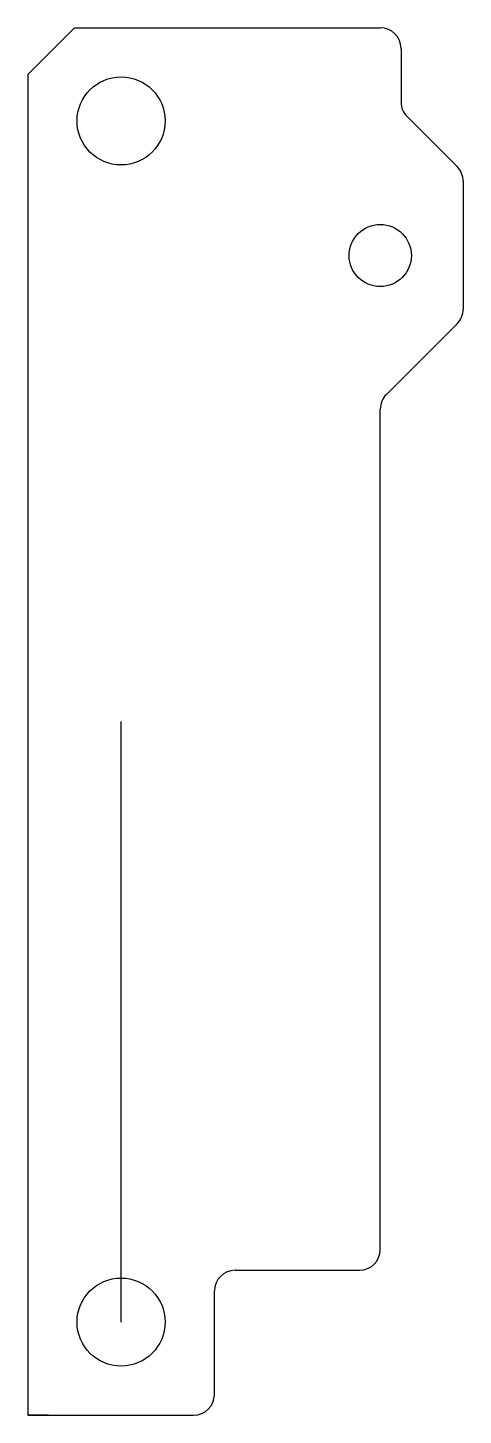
# Model space of a CAD drawing. Header units: millimetres. Extents: x 200.5 to 221.5, y 175.9 to 242.9.
import ezdxf

# ---------------------------------------------------------------- set-up
doc = ezdxf.new("R2010")
doc.units = ezdxf.units.MM
doc.layers.add('Default', color=7, linetype='Continuous')

msp = doc.modelspace()

# ---------------------------------------------------------------- linework, layer by layer
at = {"layer": 'Default', "color": 7, "linetype": 'Continuous'}
for p, q in [((200.503, 240.626), (202.753, 242.876)), ((202.753, 242.876), (217.503, 242.876)), ((218.503, 241.876), (218.503, 239.29)), ((200.503, 240.626), (200.503, 176.876)), ((221.211, 236.169), (218.796, 238.583)), ((221.503, 235.462), (221.503, 229.29)), ((221.211, 228.583), (217.796, 225.169)), ((217.503, 183.876), (217.503, 224.462)), ((205.003, 180.376), (205.003, 209.376)), ((210.503, 182.876), (216.503, 182.876)), ((209.503, 176.876), (209.503, 181.876)), ((200.503, 176.876), (200.503, 175.876)), ((201.503, 175.876), (200.503, 175.876)), ((200.503, 175.876), (201.503, 175.876)), ((201.503, 175.876), (208.503, 175.876)), ((201.503, 175.876), (208.503, 175.876))]:
    msp.add_line(p, q, dxfattribs=at)
for centre, radius in [((205.003, 238.376), 2.125), ((217.503, 231.876), 1.5), ((205.003, 180.376), 2.125)]:
    msp.add_circle(centre, radius, dxfattribs=at)
for centre, start, end in [((217.503, 241.876), 0, 90), ((219.503, 239.29), 180, 225), ((220.503, 235.462), 0, 45), ((220.503, 229.29), 315, 0), ((218.503, 224.462), 135, 180), ((216.503, 183.876), 270, 0), ((210.503, 181.876), 90, 180), ((208.503, 176.876), 270, 0)]:
    msp.add_arc(centre, 1, start, end, dxfattribs=at)

doc.saveas('drawing.dxf')
